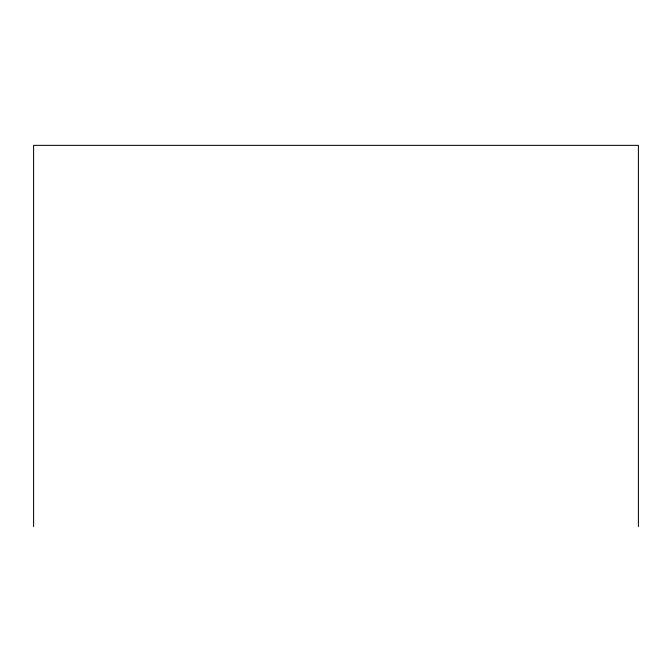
<?xml version="1.0" encoding="UTF-8"?>
<svg xmlns="http://www.w3.org/2000/svg" width="672" height="672" viewBox="0 0 672 672"><rect width="100%" height="100%" fill="white"/><g stroke="black" fill="none" stroke-linecap="round" stroke-linejoin="round"><path stroke-width="1.01" d="M638.4 526.638L638.4 145.362L33.6 145.362L33.6 526.638"/></g></svg>
